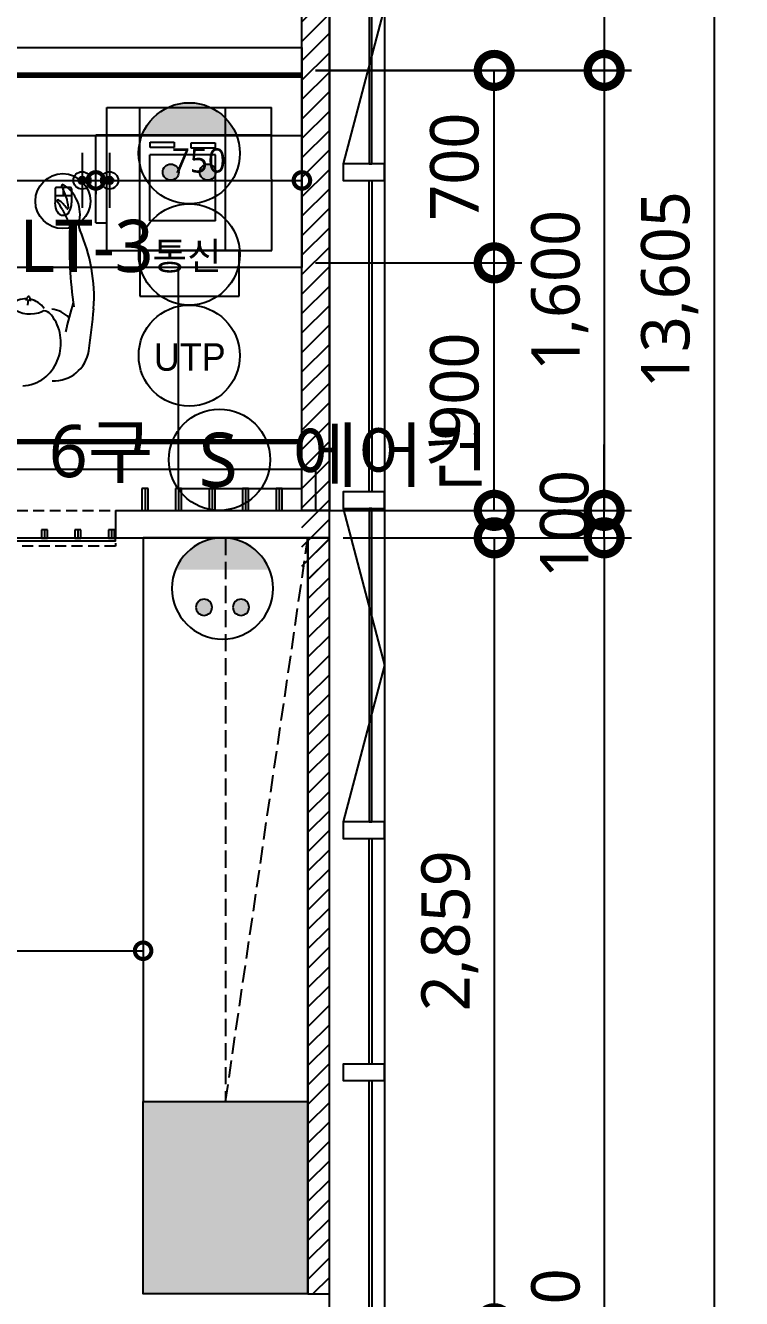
# Model space of a CAD drawing. Extents: x 11477420 to 23072185, y -28506554 to -14238804.
# Drawn here: x 11536768 to 11539374, y -14280266 to -14275636 of the extents above; entities that cross this region are included whole.
import ezdxf
from ezdxf.enums import TextEntityAlignment as Align

# ---------------------------------------------------------------- set-up
doc = ezdxf.new("R2010")
doc.units = 0
doc.header["$LTSCALE"] = 50
doc.header["$MEASUREMENT"] = 0
for name, pattern in [('DASH', [0.35, 0.25, -0.1]), ('DH-HID2', [1.2, 0.8, -0.4]), ('HIDDEN', [0.375, 0.25, -0.125])]:
    doc.linetypes.add(name, pattern=pattern)
doc.layers.get('0').update_dxf_attribs({"linetype": 'CONTINUOUS'})
doc.layers.get('DEFPOINTS').update_dxf_attribs({"linetype": 'CONTINUOUS'})
for name, color, linetype in [('03-WAL NEW', 3, 'CONTINUOUS'), ('07-DIM WAL', 5, 'CONTINUOUS'), ('1.천장.벽체선(내벽)', 3, 'CONTINUOUS'), ('2.글자선', 60, 'CONTINUOUS'), ('2CONTINUOUS', 2, 'CONTINUOUS'), ('3 가구-붙박이', 6, 'CONTINUOUS'), ('4.가구-붙박이', 6, 'CONTINUOUS'), ('8.패턴선', 8, 'CONTINUOUS'), ('BLOCK', 1, 'CONTINUOUS'), ('C-WIN', 4, 'CONTINUOUS'), ('CO-DOOR', 8, 'CONTINUOUS'), ('FU-FURM', 251, 'DH-HID2'), ('Layer2', 51, 'CONTINUOUS'), ('RC-LIGHT', 7, 'CONTINUOUS'), ('설비', 7, 'CONTINUOUS')]:
    doc.layers.add(name, color=color, linetype=linetype)
doc.styles.add('DAWIN', font='NanumSquareR.ttf')
doc.styles.add('맑은 고딕', font='malgun.ttf')
doc.styles.add('코레일둥고', font='Korail_Round_Gothic_Medium.ttf')
doc.dimstyles.new('40', dxfattribs={"dimscale": 40, "dimtxt": 2.2, "dimasz": 3, "dimexe": 1.25, "dimexo": 0.625, "dimtad": 1, "dimdec": 0, "dimzin": 0, "dimdsep": 46, "dimlunit": 6, "dimtxsty": 'DAWIN', "dimblk1": 'DOTSMALL', "dimblk2": 'DOTSMALL', "dimsah": 1, "dimcen": 0.001, "dimclrd": 1, "dimclre": 1, "dimclrt": 3, "dimadec": 0, "dimazin": 0, "dimtfac": 1, "dimtdec": 0, "dimtix": 1, "dimtmove": 2, "dimatfit": 3, "dimldrblk": 'DOTSMALL', "dimfxl": 0, "dimtolj": 1, "dimtzin": 0, "dimarcsym": 0})
doc.dimstyles.new('80', dxfattribs={"dimscale": 80, "dimtxt": 2.2, "dimasz": 3, "dimexe": 1.25, "dimexo": 0.625, "dimtad": 1, "dimdec": 0, "dimzin": 0, "dimdsep": 46, "dimlunit": 6, "dimtxsty": 'DAWIN', "dimblk1": 'DOTSMALL', "dimblk2": 'DOTSMALL', "dimsah": 1, "dimcen": 0.001, "dimclrd": 1, "dimclre": 1, "dimclrt": 3, "dimadec": 0, "dimazin": 0, "dimtfac": 1, "dimtdec": 0, "dimtix": 1, "dimtmove": 2, "dimatfit": 3, "dimldrblk": 'DOTSMALL', "dimfxl": 0, "dimtolj": 1, "dimtzin": 0, "dimarcsym": 0})

# ---------------------------------------------------------------- blocks, each defined once
blk = doc.blocks.new('flooor')
at = {"layer": '8.패턴선', "ltscale": 30}
h = blk.add_hatch(color=256, dxfattribs=at)
h.dxf.hatch_style = 1
h.paths.add_polyline_path([(11507656.8, -14172891.8), (11491856.8, -14172891.8), (11491856.8, -14188496.8), (11492056.8, -14188496.8), (11492056.8, -14187881.8), (11492216.8, -14187881.8), (11492216.8, -14187096.8), (11492056.8, -14187096.8), (11492056.8, -14177741.8), (11494956.8, -14177741.8), (11494956.8, -14177541.8), (11492056.8, -14177541.8), (11492056.8, -14173091.8), (11494756.8, -14173091.8), (11494756.8, -14176541.8), (11494956.8, -14176541.8), (11494956.8, -14173091.8), (11500056.8, -14173091.8), (11500056.8, -14176141.8), (11500256.8, -14176141.8), (11500256.8, -14173091.8), (11503456.8, -14173091.8), (11503456.8, -14176141.8), (11503656.8, -14176141.8), (11503656.8, -14175391.8), (11504256.8, -14175391.8), (11504256.8, -14175302.3), (11504246.8, -14175302.3), (11504246.8, -14175262.3), (11504256.8, -14175191.8), (11503656.8, -14175191.8), (11503656.8, -14173091.8), (11505856.8, -14173091.8), (11505856.8, -14175191.8), (11505256.8, -14175191.8), (11505256.8, -14175262.3), (11505266.8, -14175262.3), (11505266.8, -14175316.8), (11505256.8, -14175316.8), (11505256.8, -14175391.8), (11506056.8, -14175391.8), (11506056.8, -14174691.8), (11509204.8, -14174691.8), (11509204.8, -14174491.8), (11506056.8, -14174491.8), (11506056.8, -14173091.8), (11507656.8, -14173091.8)])
h.paths.add_polyline_path([(11499856.8, -14177741.8), (11504356.8, -14177741.8), (11504356.8, -14177541.8), (11499106.8, -14177541.8), (11499106.8, -14177566.8), (11499106.8, -14177716.8), (11499106.8, -14177741.8), (11499106.8, -14177991.8), (11499856.8, -14177991.8)], flags=17)
h.paths.add_polyline_path([(11506056.8, -14177541.8), (11505856.8, -14177541.8), (11505356.8, -14177541.8), (11505356.8, -14177741.8), (11505356.8, -14177941.8), (11506056.8, -14177941.8)], flags=17)
h.paths.add_polyline_path([(11512534.8, -14172891.8), (11511656.8, -14172891.8), (11511656.8, -14173091.8), (11511656.8, -14173691.8), (11512334.8, -14173691.8), (11512334.8, -14174491.8), (11511854.8, -14174491.8), (11511854.8, -14174691.8), (11512334.8, -14174691.8), (11512334.8, -14174791.8), (11512534.8, -14174791.8)])
h.paths.add_polyline_path([(11512534.8, -14175641.8), (11512384.8, -14175641.8), (11512334.8, -14175641.8), (11512334.8, -14176391.8), (11512534.8, -14176391.8)])
h.paths.add_polyline_path([(11512534.8, -14176941.8), (11512384.8, -14176941.8), (11512334.8, -14176941.8), (11512334.8, -14177100.8), (11511772.8, -14177100.8), (11511772.8, -14177941.8), (11512334.8, -14177941.8), (11512334.8, -14178041.8), (11512534.8, -14178041.8)])
h.paths.add_polyline_path([(11512534.8, -14179271.8), (11512384.8, -14179271.8), (11512334.8, -14179271.8), (11512334.8, -14179836.8), (11512534.8, -14179836.8)])
h.paths.add_polyline_path([(11512256.8, -14184446.8), (11511656.8, -14184446.8), (11511656.8, -14185146.8), (11512256.8, -14185146.8)])
h.paths.add_polyline_path([(11507213.8, -14187066.8), (11506733.8, -14187066.8), (11506733.8, -14187846.8), (11507213.8, -14187846.8)], flags=17)
h.paths.add_polyline_path([(11499706.8, -14186781.8), (11499221.8, -14186781.8), (11499221.8, -14187556.8), (11499706.8, -14187556.8)], flags=17)
at = {"ltscale": 30}
for points in [[(11512398.8, -14179896.8), (11512534.8, -14180466.8), (11512384.8, -14181036.8)], [(11512384.8, -14182289.8), (11512534.8, -14182859.8), (11512384.8, -14183429.8)]]:
    blk.add_lwpolyline(points, dxfattribs=at)
at = {"layer": '2CONTINUOUS', "ltscale": 30}
blk.add_line((11512256.8, -14185146.8), (11512256.8, -14184446.8), dxfattribs=at)
blk.add_lwpolyline([(11512256.8, -14185146.8), (11511656.8, -14185146.8), (11511656.8, -14184446.8), (11512256.8, -14184446.8)], dxfattribs=at)
at = {"layer": 'C-WIN', "ltscale": 30}
for p, q in [((11512334.8, -14185255.4), (11512334.8, -14179836.8)), ((11512534.8, -14179836.8), (11512534.8, -14185338.2))]:
    blk.add_line(p, q, dxfattribs=at)
for points in [[(11512479.8, -14181036.8), (11512489.8, -14181036.8), (11512489.8, -14179896.8), (11512479.8, -14179896.8)], [(11512534.8, -14181096.8), (11512534.8, -14181036.8), (11512384.8, -14181036.8), (11512384.8, -14181096.8)], [(11512479.8, -14181096.8), (11512489.8, -14181096.8), (11512489.8, -14182229.8), (11512479.8, -14182229.8)], [(11512534.8, -14182289.8), (11512534.8, -14182229.8), (11512384.8, -14182229.8), (11512384.8, -14182289.8)], [(11512479.8, -14183429.8), (11512489.8, -14183429.8), (11512489.8, -14182289.8), (11512479.8, -14182289.8)], [(11512534.8, -14183489.8), (11512534.8, -14183429.8), (11512384.8, -14183429.8), (11512384.8, -14183489.8)], [(11512534.8, -14184371.1), (11512534.8, -14184311.1), (11512384.8, -14184311.1), (11512384.8, -14184371.1)]]:
    blk.add_lwpolyline(points, close=True, dxfattribs=at)
for points in [[(11512479.8, -14184311.1), (11512479.8, -14183489.8), (11512489.8, -14183489.8), (11512489.8, -14184311.1)], [(11512479.8, -14185315.1), (11512479.8, -14184371.1)], [(11512489.8, -14184371.1), (11512489.8, -14185319.3)]]:
    blk.add_lwpolyline(points, dxfattribs=at)
blk = doc.blocks.new('flooor2')
at = {"layer": '1.천장.벽체선(내벽)', "ltscale": 30}
h = blk.add_hatch(dxfattribs=at)
h.set_pattern_fill('_USER', color=256, scale=50, angle=45, pattern_type=0)
h.set_pattern_definition([(45, (-6e-09, -23657), (-35.35533906, 35.35533906), [])])
h.paths.add_polyline_path([(11537774.1, -14274621.4), (11537874.1, -14274621.4), (11537874.1, -14277646.4), (11537774.1, -14277646.4)])
h = blk.add_hatch(dxfattribs=at)
h.set_pattern_fill('_USER', color=256, scale=50, angle=45, pattern_type=0)
h.set_pattern_definition([(45, (-6e-09, 3779.06), (-35.35533906, 35.35533906), [])])
h.paths.add_polyline_path([(11537796.1, -14280249.4), (11537874.1, -14280249.4), (11537874.1, -14277499.4), (11537796.1, -14277499.4)])
at = {"layer": '03-WAL NEW', "color": 8}
for p, q in [((11537214.1, -14277319.4), (11537192.1, -14277319.4)), ((11537192.1, -14277319.4), (11537192.1, -14277399.4)), ((11537214.1, -14277399.4), (11537214.1, -14277319.4)), ((11537336.1, -14277319.4), (11537314.1, -14277319.4)), ((11537314.1, -14277319.4), (11537314.1, -14277399.4)), ((11537336.1, -14277399.4), (11537336.1, -14277319.4)), ((11537458.1, -14277319.4), (11537436.1, -14277319.4)), ((11537436.1, -14277319.4), (11537436.1, -14277399.4)), ((11537458.1, -14277399.4), (11537458.1, -14277319.4)), ((11537580.1, -14277319.4), (11537558.1, -14277319.4)), ((11537558.1, -14277319.4), (11537558.1, -14277399.4)), ((11537580.1, -14277399.4), (11537580.1, -14277319.4)), ((11537702.1, -14277319.4), (11537680.1, -14277319.4)), ((11537680.1, -14277319.4), (11537680.1, -14277399.4)), ((11537702.1, -14277399.4), (11537702.1, -14277319.4)), ((11537192.1, -14277399.4), (11537214.1, -14277399.4)), ((11537314.1, -14277399.4), (11537336.1, -14277399.4)), ((11537436.1, -14277399.4), (11537458.1, -14277399.4)), ((11537558.1, -14277399.4), (11537580.1, -14277399.4)), ((11537680.1, -14277399.4), (11537702.1, -14277399.4)), ((11536848.1, -14277470.2), (11536826.1, -14277470.2)), ((11536826.1, -14277470.2), (11536826.1, -14277500.2)), ((11536826.1, -14277500.2), (11536848.1, -14277500.2)), ((11536848.1, -14277500.2), (11536848.1, -14277470.2)), ((11536970.1, -14277470.2), (11536948.1, -14277470.2)), ((11536948.1, -14277470.2), (11536948.1, -14277500.2)), ((11536948.1, -14277500.2), (11536970.1, -14277500.2)), ((11536970.1, -14277500.2), (11536970.1, -14277470.2)), ((11537092.1, -14277470.2), (11537070.1, -14277470.2)), ((11537070.1, -14277470.2), (11537070.1, -14277500.2)), ((11537070.1, -14277500.2), (11537092.1, -14277500.2)), ((11537092.1, -14277500.2), (11537092.1, -14277470.2))]:
    blk.add_line(p, q, dxfattribs=at)
at = {"layer": '03-WAL NEW', "color": 8, "ltscale": 10}
for p, q in [((11537203.1, -14277319.4), (11537203.1, -14277399.4)), ((11537325.1, -14277319.4), (11537325.1, -14277399.4)), ((11537447.1, -14277319.4), (11537447.1, -14277399.4)), ((11537569.1, -14277319.4), (11537569.1, -14277399.4)), ((11537691.1, -14277319.4), (11537691.1, -14277399.4)), ((11536837.1, -14277470.2), (11536837.1, -14277500.2)), ((11536959.1, -14277470.2), (11536959.1, -14277500.2)), ((11537081.1, -14277470.2), (11537081.1, -14277500.2))]:
    blk.add_line(p, q, dxfattribs=at)
at = {"layer": '1.천장.벽체선(내벽)', "ltscale": 30}
for p, q in [((11537096.1, -14277399.4), (11537874.1, -14277399.4)), ((11537096.1, -14277399.4), (11537096.1, -14277499.4)), ((11537096.1, -14277499.4), (11537874.1, -14277499.4))]:
    blk.add_line(p, q, dxfattribs=at)
for points in [[(11537774.1, -14274374.4), (11537874.1, -14274374.4), (11537874.1, -14277399.4), (11537774.1, -14277399.4)], [(11537796.1, -14280249.4), (11537874.1, -14280249.4), (11537874.1, -14277499.4), (11537796.1, -14277499.4)]]:
    blk.add_lwpolyline(points, close=True, dxfattribs=at)
at = {"layer": '3 가구-붙박이', "color": 8}
for p, q in [((11533974.1, -14275716.4), (11537774.1, -14275716.4)), ((11537774.1, -14275716.4), (11537774.1, -14276516.4)), ((11533474.1, -14276036.4), (11537774.1, -14276036.4)), ((11537774.1, -14276516.4), (11533274.1, -14276516.4)), ((11537774.1, -14276516.4), (11537324.1, -14276516.4)), ((11537324.1, -14276516.4), (11537324.1, -14277319.4)), ((11537774.1, -14277319.4), (11537774.1, -14276516.4)), ((11537324.1, -14277319.4), (11537774.1, -14277319.4)), ((11537796.1, -14277499.4), (11537196.1, -14277499.4)), ((11537196.1, -14277499.4), (11537196.1, -14279549.4)), ((11537796.1, -14279549.4), (11537796.1, -14277499.4)), ((11537196.1, -14279549.4), (11537796.1, -14279549.4))]:
    blk.add_line(p, q, dxfattribs=at)
at = {"layer": '4.가구-붙박이', "color": 8, "linetype": 'DASH', "ltscale": 5}
for p, q in [((11537496.1, -14277499.4), (11537496.1, -14279549.4)), ((11537496.1, -14279549.4), (11537796.1, -14277499.4))]:
    blk.add_line(p, q, dxfattribs=at)
at = {"layer": 'BLOCK', "color": 8}
for p, q in [((11536773.2, -14276627.4), (11536772.5, -14276629)), ((11536774.2, -14276625.7), (11536773.2, -14276627.4)), ((11536775.4, -14276624.1), (11536774.2, -14276625.7)), ((11536776.8, -14276622.7), (11536775.4, -14276624.1)), ((11536778.3, -14276621.8), (11536776.8, -14276622.7)), ((11536780, -14276621.6), (11536778.3, -14276621.8)), ((11536781.5, -14276622.2), (11536780, -14276621.6)), ((11536782.8, -14276623.4), (11536781.5, -14276622.2)), ((11536783.8, -14276625.1), (11536782.8, -14276623.4)), ((11536784.6, -14276626.9), (11536783.8, -14276625.1)), ((11536785.1, -14276628.8), (11536784.6, -14276626.9)), ((11536770.1, -14276636.2), (11536770, -14276636.5)), ((11536770.3, -14276635.3), (11536770.1, -14276636.2)), ((11536770.6, -14276634.3), (11536770.3, -14276635.3)), ((11536770.9, -14276633.1), (11536770.6, -14276634.3)), ((11536771.3, -14276631.9), (11536770.9, -14276633.1)), ((11536771.8, -14276630.5), (11536771.3, -14276631.9)), ((11536772.5, -14276629), (11536771.8, -14276630.5)), ((11536776.3, -14276653.2), (11536778.7, -14276632.1)), ((11536785.5, -14276630.5), (11536785.1, -14276628.8)), ((11536785.8, -14276632.2), (11536785.5, -14276630.5)), ((11536786, -14276633.6), (11536785.8, -14276632.2)), ((11536786.1, -14276634.9), (11536786, -14276633.6)), ((11536786.1, -14276636.1), (11536786.1, -14276634.9)), ((11536786.2, -14276637.2), (11536786.1, -14276636.1)), ((11536786.2, -14276638.1), (11536786.2, -14276637.2)), ((11536786.2, -14276638.4), (11536786.2, -14276638.1)), ((11536855.7, -14276682.4), (11536854.5, -14276681.1)), ((11536862.5, -14276690.1), (11536855.7, -14276682.4)), ((11536868.7, -14276698.2), (11536862.5, -14276690.1)), ((11536874.2, -14276706.7), (11536868.7, -14276698.2)), ((11536879.2, -14276715.4), (11536874.2, -14276706.7)), ((11536883.5, -14276724.4), (11536879.2, -14276715.4)), ((11536887.2, -14276733.6), (11536883.5, -14276724.4)), ((11536890.3, -14276743), (11536887.2, -14276733.6)), ((11536892.8, -14276752.4), (11536890.3, -14276743)), ((11536894.7, -14276762), (11536892.8, -14276752.4)), ((11536896.1, -14276771.5), (11536894.7, -14276762)), ((11536894.6, -14276819.4), (11536896, -14276809.9)), ((11536896, -14276809.9), (11536896.8, -14276800.3)), ((11536896.9, -14276781.2), (11536896.1, -14276771.5)), ((11536896.8, -14276800.3), (11536897.1, -14276790.8)), ((11536897.1, -14276790.8), (11536896.9, -14276781.2)), ((11536879.6, -14276865), (11536883.7, -14276856.2)), ((11536883.7, -14276856.2), (11536887.2, -14276847.2)), ((11536887.2, -14276847.2), (11536890.2, -14276838)), ((11536890.2, -14276838), (11536892.7, -14276828.7)), ((11536892.7, -14276828.7), (11536894.6, -14276819.4)), ((11536843.6, -14276912.2), (11536850.9, -14276905.3)), ((11536850.9, -14276905.3), (11536857.8, -14276897.9)), ((11536857.8, -14276897.9), (11536864.1, -14276890.1)), ((11536864.1, -14276890.1), (11536869.8, -14276882)), ((11536869.8, -14276882), (11536875, -14276873.7)), ((11536875, -14276873.7), (11536879.6, -14276865)), ((11536757.9, -14276946.1), (11536768.5, -14276945.5)), ((11536768.5, -14276945.5), (11536779, -14276944)), ((11536779, -14276944), (11536789.3, -14276941.7)), ((11536789.3, -14276941.7), (11536799.4, -14276938.5)), ((11536799.4, -14276938.5), (11536809.1, -14276934.6)), ((11536809.1, -14276934.6), (11536818.4, -14276929.9)), ((11536818.4, -14276929.9), (11536827.3, -14276924.6)), ((11536827.3, -14276924.6), (11536835.7, -14276918.7)), ((11536835.7, -14276918.7), (11536843.6, -14276912.2))]:
    blk.add_line(p, q, dxfattribs=at)
for centre, radius, start, end in [((11536904.6, -14276220.2), 5.67, 82.0924, 210.1135), ((11536756.1, -14276311.7), 168.7, 4.5802, 31.6921), ((11536839, -14276323.8), 127.7, 346.1893, 58.7345), ((11536886.8, -14276274.4), 3.9, 47.5273, 227.5285), ((11536778.6, -14276363.8), 136.5, 24.9753, 39.2892), ((11536833.7, -14276352.5), 98.3, 31.8449, 55.4243), ((11536920.5, -14276298.6), 3.84, 211.8448, 3.316), ((11537297.6, -14276122), 436, 204.9747, 210.7765), ((11536890, -14276366.9), 39.4, 352.6332, 33.4358), ((11538543.8, -14276434.2), 1615.8, 177.7896, 188.0198), ((11537001.4, -14276363.7), 39.4, 166.1892, 204.0696), ((11536416.4, -14276624.9), 601.2, 356.0826, 24.0694), ((11536772.2, -14276715.4), 85.7, 89.9895, 131.7515), ((11536785.2, -14276577), 108, 232.978, 293.6514), ((11536765.8, -14276714.6), 85.7, 34.8779, 76.6399), ((11536837.7, -14276697), 23, 43.5275, 113.6519), ((11536851.9, -14276769.2), 102.4, 43.4483, 83.3147), ((11538184.4, -14277024.8), 1299.7, 162.9781, 167.8187), ((11534414.1, -14276435.2), 2612.4, 351.5518, 354.9301), ((11536871.5, -14276800.2), 128, 267.273, 351.5519)]:
    blk.add_arc(centre, radius, start, end, dxfattribs=at)
at = {"layer": 'CO-DOOR', "color": 8, "linetype": 'DH-HID2'}
blk.add_lwpolyline([(11536196.1, -14277449.4), (11536196.1, -14277399.4), (11537096.1, -14277399.4), (11537096.1, -14277529.4), (11536196.1, -14277529.4)], dxfattribs=at)
at = {"layer": 'CO-DOOR', "color": 8}
blk.add_lwpolyline([(11537096.1, -14277500.2), (11536196.1, -14277500.2), (11536196.1, -14277510.2), (11537096.1, -14277510.2)], close=True, dxfattribs=at)
at = {"layer": 'FU-FURM', "color": 8, "ltscale": 30}
for p, q in [((11537064, -14275934.2), (11537664, -14275934)), ((11537064.1, -14276454.2), (11537064, -14275934.2)), ((11537184.1, -14276454.1), (11537184, -14275934.1)), ((11537496.1, -14276454.1), (11537496, -14275934.1)), ((11537664.1, -14276454), (11537664, -14275934)), ((11537024, -14276034.2), (11537064, -14276034.2)), ((11537024.1, -14276354.2), (11537024, -14276034.2)), ((11537064, -14276034.2), (11537664, -14276034)), ((11537460.2, -14276106.8), (11537220.2, -14276106.9)), ((11537220.2, -14276346.9), (11537220.2, -14276106.9)), ((11537460.2, -14276346.8), (11537460.2, -14276106.8)), ((11537460.2, -14276346.8), (11537220.2, -14276346.9)), ((11537024.1, -14276354.2), (11537064.1, -14276354.2)), ((11537064.1, -14276454.2), (11537664.1, -14276454))]:
    blk.add_line(p, q, dxfattribs=at)
at = {"layer": 'FU-FURM', "color": 8, "linetype": 'Continuous'}
for p, q in [((11536875.5, -14276230.1), (11536875.5, -14276281.5)), ((11536935.5, -14276255.1), (11536875.5, -14276255.1)), ((11536930.5, -14276225.1), (11536880.5, -14276225.1)), ((11536905.5, -14276225.1), (11536905.5, -14276255.1)), ((11536935.5, -14276230.1), (11536935.5, -14276281.5))]:
    blk.add_line(p, q, dxfattribs=at)
at = {"layer": 'FU-FURM', "color": 8, "ltscale": 30}
for points in [[(11537221.4, -14276060), (11537309.4, -14276059.9), (11537309.5, -14276079.9), (11537221.5, -14276080), (11537221.4, -14276060)], [(11537370.6, -14276062.5), (11537458.6, -14276062.5), (11537458.6, -14276082.5), (11537370.6, -14276082.5), (11537370.6, -14276062.5)]]:
    blk.add_lwpolyline(points, dxfattribs=at)
blk.add_lwpolyline([(11537184.1, -14276454.1), (11537184.1, -14276620.3), (11537545.4, -14276620.3), (11537545.4, -14276454.1)], close=True, dxfattribs=at)
at = {"layer": 'FU-FURM', "color": 8, "linetype": 'Continuous'}
blk.add_circle((11536904.1, -14276274.8), 100, dxfattribs=at)
for centre, radius, start, end in [((11536880.5, -14276230.1), 5, 90, 180), ((11536930.5, -14276230.1), 5, 0, 90), ((11536935.2, -14276283.3), 59.8, 178.3135, 211.1855), ((11536875.7, -14276283.3), 59.8, 328.8145, 1.6865), ((11536905.5, -14276301.3), 25, 211.1855, 328.8145)]:
    blk.add_arc(centre, radius, start, end, dxfattribs=at)
blk.add_blockref('flooor', (25539.3, -95102.6))
blk = doc.blocks.new('_DOTSMALL')
at = {"color": 0, "linetype": 'ByBlock', "const_width": 0.5}
blk.add_lwpolyline([(-0.0625, 0, 1), (0.0625, 0, 1)], format="xyb", close=True, dxfattribs=at)
blk = doc.blocks.new('*D201')
at = {"layer": '07-DIM WAL', "color": 1, "lineweight": -2, "ltscale": 30}
for p, q in [((11535524.1, -14276199.4), (11537024.1, -14276199.4)), ((11535524.1, -14276224.4), (11535524.1, -14276249.4)), ((11537024.1, -14276224.4), (11537024.1, -14276249.4))]:
    blk.add_line(p, q, dxfattribs=at)
at = {"layer": 'DEFPOINTS', "color": 0, "ltscale": 30}
for p in [(11535524.1, -14276199.4), (11537024.1, -14276199.4), (11537024.1, -14276199.4)]:
    blk.add_point(p, dxfattribs=at)
at = {"layer": '07-DIM WAL', "color": 1, "lineweight": -2, "ltscale": 30, "xscale": 120, "yscale": 120, "zscale": 120, "rotation": 180}
blk.add_blockref('_DOTSMALL', (11535524.1, -14276199.4), dxfattribs=at)
at = {"layer": '07-DIM WAL', "color": 1, "lineweight": -2, "ltscale": 30, "xscale": 120, "yscale": 120, "zscale": 120}
blk.add_blockref('_DOTSMALL', (11537024.1, -14276199.4), dxfattribs=at)
at = {"layer": '07-DIM WAL', "color": 3, "ltscale": 30, "insert": (11536274.1, -14276118.7), "char_height": 88, "attachment_point": 5, "style": 'DAWIN'}
blk.add_mtext('\\A1;1,500', dxfattribs=at)
blk = doc.blocks.new('*D211')
at = {"layer": '07-DIM WAL', "color": 1, "lineweight": -2, "ltscale": 30}
for p, q in [((11537024.1, -14276174.4), (11537024.1, -14276149.4)), ((11537774.1, -14276174.4), (11537774.1, -14276149.4)), ((11537024.1, -14276199.4), (11537774.1, -14276199.4))]:
    blk.add_line(p, q, dxfattribs=at)
at = {"layer": 'DEFPOINTS', "color": 0, "ltscale": 30}
for p in [(11537024.1, -14276199.4), (11537774.1, -14276199.4), (11537774.1, -14276199.4)]:
    blk.add_point(p, dxfattribs=at)
at = {"layer": '07-DIM WAL', "color": 1, "lineweight": -2, "ltscale": 30, "xscale": 120, "yscale": 120, "zscale": 120, "rotation": 180}
blk.add_blockref('_DOTSMALL', (11537024.1, -14276199.4), dxfattribs=at)
at = {"layer": '07-DIM WAL', "color": 1, "lineweight": -2, "ltscale": 30, "xscale": 120, "yscale": 120, "zscale": 120}
blk.add_blockref('_DOTSMALL', (11537774.1, -14276199.4), dxfattribs=at)
at = {"layer": '07-DIM WAL', "color": 3, "ltscale": 30, "insert": (11537399.1, -14276127.4), "char_height": 88, "attachment_point": 5, "style": 'DAWIN'}
blk.add_mtext('\\A1;750', dxfattribs=at)
blk = doc.blocks.new('1s')
at = {"linetype": 'Continuous'}
h = blk.add_hatch(color=4, dxfattribs=at)
h.dxf.hatch_style = 1
edge = h.paths.add_edge_path()
edge.add_arc((11539327.2, -14281065.6), 13.8, 0, 360)
at = {"color": 1, "linetype": 'Continuous'}
for p, q in [((11539327.2, -14280965.6), (11539327.2, -14281165.6)), ((11539427.2, -14281065.6), (11539227.2, -14281065.6))]:
    blk.add_line(p, q, dxfattribs=at)
at = {"color": 4, "linetype": 'Continuous'}
for radius in [31.5, 13.8]:
    blk.add_circle((11539327.2, -14281065.6), radius, dxfattribs=at)
blk = doc.blocks.new('*D313')
at = {"layer": '07-DIM WAL', "color": 1, "lineweight": -2, "ltscale": 30}
for p, q in [((11537924.1, -14269794.4), (11539374.1, -14269794.4)), ((11539274.1, -14269794.4), (11539274.1, -14283399.4)), ((11537924.1, -14283399.4), (11539374.1, -14283399.4))]:
    blk.add_line(p, q, dxfattribs=at)
at = {"layer": 'DEFPOINTS', "color": 0, "ltscale": 30}
for p in [(11537874.1, -14269794.4), (11537874.1, -14283399.4), (11539274.1, -14283399.4)]:
    blk.add_point(p, dxfattribs=at)
at = {"layer": '07-DIM WAL', "color": 1, "lineweight": -2, "ltscale": 30, "xscale": 240, "yscale": 240, "zscale": 240}
for p, rotation in [((11539274.1, -14269794.4), 90), ((11539274.1, -14283399.4), 270)]:
    blk.add_blockref('_DOTSMALL', p, dxfattribs=dict(at, rotation=rotation))
at = {"layer": '07-DIM WAL', "color": 3, "ltscale": 30, "insert": (11539112.5, -14276596.9), "char_height": 176, "attachment_point": 5, "rotation": 90, "style": 'DAWIN'}
blk.add_mtext('\\A1;13,605', dxfattribs=at)
blk = doc.blocks.new('*D322')
at = {"layer": '07-DIM WAL', "color": 1, "lineweight": -2, "ltscale": 30}
for p, q in [((11537924.1, -14273044.4), (11538974.1, -14273044.4)), ((11538874.1, -14273044.4), (11538874.1, -14275799)), ((11537824.1, -14275799), (11538974.1, -14275799))]:
    blk.add_line(p, q, dxfattribs=at)
at = {"layer": 'DEFPOINTS', "color": 0, "ltscale": 30}
for p in [(11537874.1, -14273044.4), (11537774.1, -14275799), (11538874.1, -14275799)]:
    blk.add_point(p, dxfattribs=at)
at = {"layer": '07-DIM WAL', "color": 1, "lineweight": -2, "ltscale": 30, "xscale": 240, "yscale": 240, "zscale": 240}
for p, rotation in [((11538874.1, -14273044.4), 90), ((11538874.1, -14275799), 270)]:
    blk.add_blockref('_DOTSMALL', p, dxfattribs=dict(at, rotation=rotation))
at = {"layer": '07-DIM WAL', "color": 3, "ltscale": 30, "insert": (11538712.5, -14274421.7), "char_height": 176, "attachment_point": 5, "rotation": 90, "style": 'DAWIN'}
blk.add_mtext('\\A1;2,755', dxfattribs=at)
blk = doc.blocks.new('*D323')
at = {"layer": '07-DIM WAL', "color": 1, "lineweight": -2, "ltscale": 30}
for p, q in [((11537824.1, -14275799.4), (11538974.1, -14275799.4)), ((11538874.1, -14275799.4), (11538874.1, -14277399.4)), ((11537824.1, -14277399.4), (11538974.1, -14277399.4))]:
    blk.add_line(p, q, dxfattribs=at)
at = {"layer": 'DEFPOINTS', "color": 0, "ltscale": 30}
for p in [(11537774.1, -14275799.4), (11537774.1, -14277399.4), (11538874.1, -14277399.4)]:
    blk.add_point(p, dxfattribs=at)
at = {"layer": '07-DIM WAL', "color": 1, "lineweight": -2, "ltscale": 30, "xscale": 240, "yscale": 240, "zscale": 240}
for p, rotation in [((11538874.1, -14275799.4), 90), ((11538874.1, -14277399.4), 270)]:
    blk.add_blockref('_DOTSMALL', p, dxfattribs=dict(at, rotation=rotation))
at = {"layer": '07-DIM WAL', "color": 3, "ltscale": 30, "insert": (11538712.5, -14276599.4), "char_height": 176, "attachment_point": 5, "rotation": 90, "style": 'DAWIN'}
blk.add_mtext('\\A1;1,600', dxfattribs=at)
blk = doc.blocks.new('*D324')
at = {"layer": '07-DIM WAL', "color": 1, "lineweight": -2, "ltscale": 30}
for p, q in [((11537824.1, -14276499.4), (11538574.1, -14276499.4)), ((11538474.1, -14277399.4), (11538474.1, -14276499.4)), ((11537824.1, -14277399.4), (11538574.1, -14277399.4))]:
    blk.add_line(p, q, dxfattribs=at)
at = {"layer": 'DEFPOINTS', "color": 0, "ltscale": 30}
for p in [(11537774.1, -14276499.4), (11538474.1, -14276499.4), (11537774.1, -14277399.4)]:
    blk.add_point(p, dxfattribs=at)
at = {"layer": '07-DIM WAL', "color": 1, "lineweight": -2, "ltscale": 30, "xscale": 240, "yscale": 240, "zscale": 240}
for p, rotation in [((11538474.1, -14276499.4), 90), ((11538474.1, -14277399.4), 270)]:
    blk.add_blockref('_DOTSMALL', p, dxfattribs=dict(at, rotation=rotation))
at = {"layer": '07-DIM WAL', "color": 3, "ltscale": 30, "insert": (11538330, -14276949.4), "char_height": 176, "attachment_point": 5, "rotation": 90, "style": 'DAWIN'}
blk.add_mtext('\\A1;900', dxfattribs=at)
blk = doc.blocks.new('*D325')
at = {"layer": '07-DIM WAL', "color": 1, "lineweight": -2, "ltscale": 30}
for p, q in [((11537824.1, -14275799.4), (11538574.1, -14275799.4)), ((11538474.1, -14276499.4), (11538474.1, -14275799.4)), ((11537824.1, -14276499.4), (11538574.1, -14276499.4))]:
    blk.add_line(p, q, dxfattribs=at)
at = {"layer": 'DEFPOINTS', "color": 0, "ltscale": 30}
for p in [(11537774.1, -14275799.4), (11538474.1, -14275799.4), (11537774.1, -14276499.4)]:
    blk.add_point(p, dxfattribs=at)
at = {"layer": '07-DIM WAL', "color": 1, "lineweight": -2, "ltscale": 30, "xscale": 240, "yscale": 240, "zscale": 240}
for p, rotation in [((11538474.1, -14275799.4), 90), ((11538474.1, -14276499.4), 270)]:
    blk.add_blockref('_DOTSMALL', p, dxfattribs=dict(at, rotation=rotation))
at = {"layer": '07-DIM WAL', "color": 3, "ltscale": 30, "insert": (11538330, -14276149.4), "char_height": 176, "attachment_point": 5, "rotation": 90, "style": 'DAWIN'}
blk.add_mtext('\\A1;700', dxfattribs=at)
blk = doc.blocks.new('*D326')
at = {"layer": '07-DIM WAL', "color": 1, "lineweight": -2, "ltscale": 30}
for p, q in [((11538874.1, -14277399.4), (11538874.1, -14277159.4)), ((11537924.1, -14277399.4), (11538974.1, -14277399.4)), ((11538874.1, -14277499.4), (11538874.1, -14277399.4)), ((11537924.1, -14277499.4), (11538974.1, -14277499.4)), ((11538874.1, -14277499.4), (11538874.1, -14277739.4))]:
    blk.add_line(p, q, dxfattribs=at)
at = {"layer": 'DEFPOINTS', "color": 0, "ltscale": 30}
for p in [(11537874.1, -14277399.4), (11538874.1, -14277399.4), (11537874.1, -14277499.4)]:
    blk.add_point(p, dxfattribs=at)
at = {"layer": '07-DIM WAL', "color": 1, "lineweight": -2, "ltscale": 30, "xscale": 240, "yscale": 240, "zscale": 240}
for p, rotation in [((11538874.1, -14277399.4), 270), ((11538874.1, -14277499.4), 90)]:
    blk.add_blockref('_DOTSMALL', p, dxfattribs=dict(at, rotation=rotation))
at = {"layer": '07-DIM WAL', "color": 3, "ltscale": 30, "insert": (11538730, -14277449.4), "char_height": 176, "attachment_point": 5, "rotation": 90, "style": 'DAWIN'}
blk.add_mtext('\\A1;100', dxfattribs=at)
blk = doc.blocks.new('*D327')
at = {"layer": '07-DIM WAL', "color": 1, "lineweight": -2, "ltscale": 30}
for p, q in [((11537924.1, -14277499.4), (11538974.1, -14277499.4)), ((11538874.1, -14277499.4), (11538874.1, -14283399.4)), ((11537924.1, -14283399.4), (11538974.1, -14283399.4))]:
    blk.add_line(p, q, dxfattribs=at)
at = {"layer": 'DEFPOINTS', "color": 0, "ltscale": 30}
for p in [(11537874.1, -14277499.4), (11537874.1, -14283399.4), (11538874.1, -14283399.4)]:
    blk.add_point(p, dxfattribs=at)
at = {"layer": '07-DIM WAL', "color": 1, "lineweight": -2, "ltscale": 30, "xscale": 240, "yscale": 240, "zscale": 240}
for p, rotation in [((11538874.1, -14277499.4), 90), ((11538874.1, -14283399.4), 270)]:
    blk.add_blockref('_DOTSMALL', p, dxfattribs=dict(at, rotation=rotation))
at = {"layer": '07-DIM WAL', "color": 3, "ltscale": 30, "insert": (11538712.5, -14280449.4), "char_height": 176, "attachment_point": 5, "rotation": 90, "style": 'DAWIN'}
blk.add_mtext('\\A1;5,900', dxfattribs=at)
blk = doc.blocks.new('*D328')
at = {"layer": '07-DIM WAL', "color": 1, "lineweight": -2, "ltscale": 30}
for p, q in [((11537924.1, -14277499.4), (11538574.1, -14277499.4)), ((11538474.1, -14277499.4), (11538474.1, -14280358)), ((11537924.1, -14280358), (11538574.1, -14280358))]:
    blk.add_line(p, q, dxfattribs=at)
at = {"layer": 'DEFPOINTS', "color": 0, "ltscale": 30}
for p in [(11537874.1, -14277499.4), (11537874.1, -14280358), (11538474.1, -14280358)]:
    blk.add_point(p, dxfattribs=at)
at = {"layer": '07-DIM WAL', "color": 1, "lineweight": -2, "ltscale": 30, "xscale": 240, "yscale": 240, "zscale": 240}
for p, rotation in [((11538474.1, -14277499.4), 90), ((11538474.1, -14280358), 270)]:
    blk.add_blockref('_DOTSMALL', p, dxfattribs=dict(at, rotation=rotation))
at = {"layer": '07-DIM WAL', "color": 3, "ltscale": 30, "insert": (11538312.5, -14278928.7), "char_height": 176, "attachment_point": 5, "rotation": 90, "style": 'DAWIN'}
blk.add_mtext('\\A1;2,859', dxfattribs=at)
blk = doc.blocks.new('egoo')
at = {"layer": 'Layer2'}
h = blk.add_hatch(color=140, dxfattribs=at)
edge = h.paths.add_edge_path()
edge.add_arc((1015645.3, 443433.7), 22.3, 0, 360)
h = blk.add_hatch(color=140, dxfattribs=at)
edge = h.paths.add_edge_path()
edge.add_arc((1015747.7, 443433.7), 22.3, 0, 360)
h = blk.add_hatch(color=140, dxfattribs=at)
edge = h.paths.add_edge_path()
edge.add_line((1015826.3, 443329.1), (1015566.6, 443329.1))
edge.add_ellipse((1015696.5, 443381.5), major_axis=(99, 99), ratio=1, start_angle=156.9578, end_angle=293.0422)
at = {"layer": 'Layer2', "color": 140}
for centre, radius in [((1015696.5, 443381.5), 140), ((1015645.3, 443433.7), 22.3), ((1015747.7, 443433.7), 22.3)]:
    blk.add_circle(centre, radius, dxfattribs=at)
blk = doc.blocks.new('SW')
at = {"layer": '설비', "color": 140}
blk.add_circle((11533254.1, -14277699.4), 184, dxfattribs=at)
at = {"layer": '설비', "color": 140, "insert": (11533320, -14277600.8), "char_height": 197.143, "attachment_point": 3, "style": '코레일둥고'}
blk.add_mtext_dynamic_manual_height_columns('{\\fMalgun Gothic|b0|i0|c129|p50;S}', width=314.327, gutter_width=2.19, heights=[0], dxfattribs=at)
blk = doc.blocks.new('*D389')
at = {"layer": '07-DIM WAL', "color": 1, "lineweight": -2, "ltscale": 10}
for p, q in [((11535517.1, -14279001.3), (11537196.1, -14279001.3)), ((11535517.1, -14279024.4), (11535517.1, -14279051.3)), ((11537196.1, -14279024.4), (11537196.1, -14279051.3))]:
    blk.add_line(p, q, dxfattribs=at)
at = {"layer": 'DEFPOINTS', "color": 0, "ltscale": 10}
for p in [(11535517.1, -14278999.4), (11537196.1, -14278999.4), (11537196.1, -14279001.3)]:
    blk.add_point(p, dxfattribs=at)
at = {"layer": '07-DIM WAL', "color": 1, "lineweight": -2, "ltscale": 10, "xscale": 120, "yscale": 120, "zscale": 120, "rotation": 180}
blk.add_blockref('_DOTSMALL', (11535517.1, -14279001.3), dxfattribs=at)
at = {"layer": '07-DIM WAL', "color": 1, "lineweight": -2, "ltscale": 10, "xscale": 120, "yscale": 120, "zscale": 120}
blk.add_blockref('_DOTSMALL', (11537196.1, -14279001.3), dxfattribs=at)
at = {"layer": '07-DIM WAL', "color": 3, "ltscale": 10, "insert": (11536356.6, -14278920.5), "char_height": 88, "attachment_point": 5, "style": 'DAWIN'}
blk.add_mtext('\\A1;1,679', dxfattribs=at)

msp = doc.modelspace()

# ---------------------------------------------------------------- linework, layer by layer
at = {"layer": '07-DIM WAL', "color": 10, "linetype": 'HIDDEN', "ltscale": 10, "const_width": 20}
msp.add_lwpolyline([(11537774.1, -14275816.4), (11533974.1, -14275816.4, 0.414214), (11533374.1, -14276416.4), (11533374.1, -14276516.4)], format="xyb", dxfattribs=at)
msp.add_lwpolyline([(11529988.1, -14283399.4), (11529988.1, -14277149.4), (11537774.1, -14277149.4)], dxfattribs=at)
at = {"layer": 'RC-LIGHT', "ltscale": 30}
msp.add_lwpolyline([(11530088.1, -14283399.4), (11530088.1, -14277249.4), (11537824.1, -14277249.4), (11537824.1, -14277399.4)], dxfattribs=at)
at = {"layer": '설비', "color": 140}
for centre in [(11537364, -14276468.7), (11537364, -14276836.7)]:
    msp.add_circle(centre, 184, dxfattribs=at)

# ---------------------------------------------------------------- block references
msp.add_blockref('flooor2', (0, 0))
at = {"layer": 'RC-LIGHT', "rotation": 90}
for p in [(-2744091.6, -25815526.6), (-2743991.6, -25815526.6)]:
    msp.add_blockref('1s', p, dxfattribs=at)
at = {"layer": '설비', "color": 140, "yscale": 1.314285739087145, "zscale": 1.314285739087145, "rotation": 180}
for p, xscale in [((12872279.4, -13693370.8), 1.314285739087145), ((10202569.7, -13694953.5), -1.314285739087145)]:
    msp.add_blockref('egoo', p, dxfattribs=dict(at, xscale=xscale))
at = {"layer": '설비', "color": 140}
msp.add_blockref('SW', (4220, 484), dxfattribs=at)

# ---------------------------------------------------------------- texts
at = {"layer": '2.글자선', "color": 30, "style": '맑은 고딕'}
for s, p in [('LT-3', (11536745.6, -14276342.4)), ('6구', (11536853.1, -14277088.8)), ('에어컨', (11537738.6, -14277104.1))]:
    msp.add_text(s, height=190.14, dxfattribs=at).set_placement(p, align=Align.TOP_LEFT)
at = {"layer": '설비', "color": 140, "style": '코레일둥고'}
for s, p in [('통신', (11537230.9, -14276524.3)), ('UTP', (11537235.1, -14276891.6))]:
    msp.add_text(s, height=100, dxfattribs=at).set_placement(p)

# ---------------------------------------------------------------- dimensions: what is measured, and where the dimension line sits
at = {"layer": '07-DIM WAL', "ltscale": 30}
for base, p1, p2, picture, middle in [((11539274.1, -14283399.4), (11537874.1, -14269794.4), (11537874.1, -14283399.4), '*D313', (11539112.5, -14276596.9)), ((11538874.1, -14275799), (11537874.1, -14273044.4), (11537774.1, -14275799), '*D322', (11538712.5, -14274421.7)), ((11538874.1, -14277399.4), (11537774.1, -14275799.4), (11537774.1, -14277399.4), '*D323', (11538712.5, -14276599.4)), ((11538474.1, -14275799.4), (11537774.1, -14276499.4), (11537774.1, -14275799.4), '*D325', (11538330, -14276149.4)), ((11538474.1, -14276499.4), (11537774.1, -14277399.4), (11537774.1, -14276499.4), '*D324', (11538330, -14276949.4)), ((11538874.1, -14277399.4), (11537874.1, -14277499.4), (11537874.1, -14277399.4), '*D326', (11538730, -14277449.4)), ((11538874.1, -14283399.4), (11537874.1, -14277499.4), (11537874.1, -14283399.4), '*D327', (11538712.5, -14280449.4)), ((11538474.1, -14280358), (11537874.1, -14277499.4), (11537874.1, -14280358), '*D328', (11538312.5, -14278928.7))]:
    dim = msp.add_linear_dim(base=base, p1=p1, p2=p2, angle=90, dimstyle='80', dxfattribs=at)
    dim.commit()
    dim.dimension.update_dxf_attribs({"geometry": picture, "text_midpoint": middle})
for base, p1, p2, picture, middle in [((11537024.1, -14276199.4), (11535524.1, -14276199.4), (11537024.1, -14276199.4), '*D201', (11536274.1, -14276118.7)), ((11537774.1, -14276199.4), (11537024.1, -14276199.4), (11537774.1, -14276199.4), '*D211', (11537399.1, -14276127.4))]:
    dim = msp.add_linear_dim(base=base, p1=p1, p2=p2, dimstyle='40', dxfattribs=at)
    dim.commit()
    dim.dimension.update_dxf_attribs({"geometry": picture, "text_midpoint": middle})
at = {"layer": '07-DIM WAL', "ltscale": 10}
dim = msp.add_linear_dim(base=(11537196.1, -14279001.3), p1=(11535517.1, -14278999.4), p2=(11537196.1, -14278999.4), dimstyle='40', dxfattribs=at)
dim.commit()
dim.dimension.update_dxf_attribs({"geometry": '*D389', "text_midpoint": (11536356.6, -14278920.5)})

doc.saveas('drawing.dxf')
